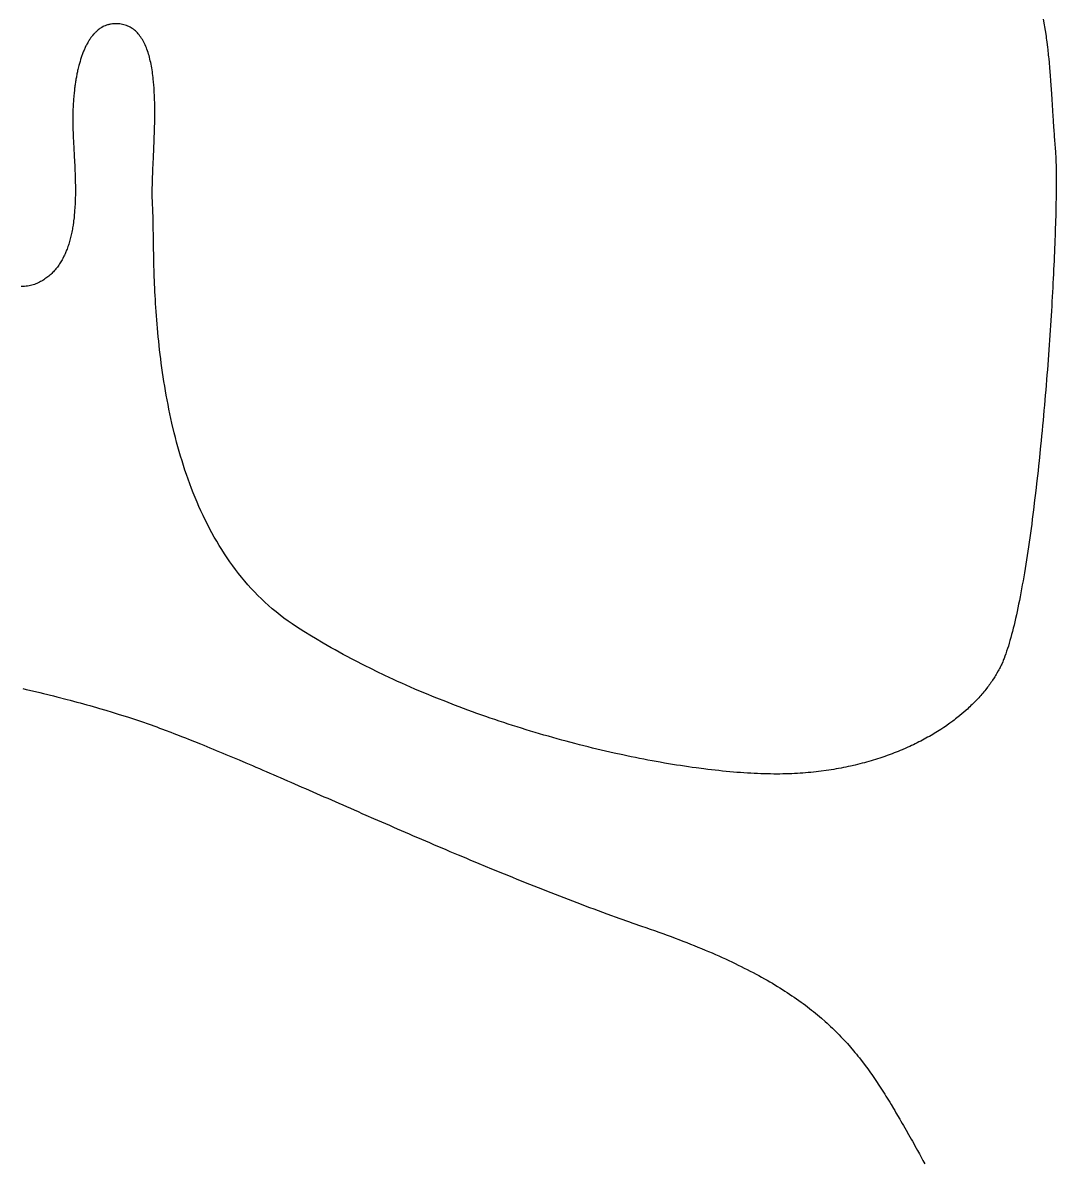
# Model space of a CAD drawing. Extents: x -220 to 640, y 0 to 300.
# Drawn here: x -179.2 to -138.44, y 126.83 to 171.78 of the extents above; entities that cross this region are included whole.
import ezdxf

# ---------------------------------------------------------------- set-up
doc = ezdxf.new("R2010")
doc.units = 0
doc.linetypes.add('CONTINUOUS2', pattern=[0])
doc.layers.get('0').update_dxf_attribs({"linetype": 'CONTINUOUS'})

msp = doc.modelspace()

# ---------------------------------------------------------------- linework, layer by layer
at = {"linetype": 'CONTINUOUS2'}
for p, q in [((-175.895, 171.683), (-175.923, 171.673)), ((-175.867, 171.692), (-175.895, 171.683)), ((-175.838, 171.701), (-175.867, 171.692)), ((-175.809, 171.709), (-175.838, 171.701)), ((-175.78, 171.715), (-175.809, 171.709)), ((-175.75, 171.722), (-175.78, 171.715)), ((-175.72, 171.727), (-175.75, 171.722)), ((-175.658, 171.735), (-175.72, 171.727)), ((-175.627, 171.738), (-175.658, 171.735)), ((-175.595, 171.74), (-175.627, 171.738)), ((-175.563, 171.741), (-175.595, 171.74)), ((-175.498, 171.741), (-175.563, 171.741)), ((-175.439, 171.737), (-175.498, 171.741)), ((-175.381, 171.732), (-175.439, 171.737)), ((-175.325, 171.724), (-175.381, 171.732)), ((-175.27, 171.713), (-175.325, 171.724)), ((-175.217, 171.701), (-175.27, 171.713)), ((-175.165, 171.686), (-175.217, 171.701)), ((-175.114, 171.668), (-175.165, 171.686)), ((-138.947, 171.923), (-138.908, 171.695)), ((-138.908, 171.695), (-138.896, 171.619)), ((-176.473, 171.247), (-176.493, 171.221)), ((-176.453, 171.272), (-176.473, 171.247)), ((-176.411, 171.322), (-176.453, 171.272)), ((-176.39, 171.346), (-176.411, 171.322)), ((-176.368, 171.369), (-176.39, 171.346)), ((-176.347, 171.391), (-176.368, 171.369)), ((-176.324, 171.413), (-176.347, 171.391)), ((-176.302, 171.435), (-176.324, 171.413)), ((-176.256, 171.475), (-176.302, 171.435)), ((-176.232, 171.495), (-176.256, 171.475)), ((-176.184, 171.531), (-176.232, 171.495)), ((-176.159, 171.549), (-176.184, 171.531)), ((-176.084, 171.597), (-176.159, 171.549)), ((-176.032, 171.625), (-176.084, 171.597)), ((-176.005, 171.638), (-176.032, 171.625)), ((-175.951, 171.662), (-176.005, 171.638)), ((-175.923, 171.673), (-175.951, 171.662)), ((-175.065, 171.649), (-175.114, 171.668)), ((-175.018, 171.627), (-175.065, 171.649)), ((-174.971, 171.603), (-175.018, 171.627)), ((-174.926, 171.577), (-174.971, 171.603)), ((-174.883, 171.549), (-174.926, 171.577)), ((-174.84, 171.519), (-174.883, 171.549)), ((-174.799, 171.487), (-174.84, 171.519)), ((-174.76, 171.453), (-174.799, 171.487)), ((-174.721, 171.417), (-174.76, 171.453)), ((-174.684, 171.379), (-174.721, 171.417)), ((-174.648, 171.339), (-174.684, 171.379)), ((-174.613, 171.298), (-174.648, 171.339)), ((-174.58, 171.254), (-174.613, 171.298)), ((-174.547, 171.209), (-174.58, 171.254)), ((-138.896, 171.619), (-138.872, 171.469)), ((-138.872, 171.469), (-138.839, 171.244)), ((-138.839, 171.244), (-138.829, 171.17)), ((-176.742, 170.8), (-176.757, 170.766)), ((-176.71, 170.866), (-176.742, 170.8)), ((-176.693, 170.898), (-176.71, 170.866)), ((-176.677, 170.93), (-176.693, 170.898)), ((-176.643, 170.992), (-176.677, 170.93)), ((-176.625, 171.023), (-176.643, 170.992)), ((-176.607, 171.053), (-176.625, 171.023)), ((-176.589, 171.082), (-176.607, 171.053)), ((-176.57, 171.111), (-176.589, 171.082)), ((-176.552, 171.139), (-176.57, 171.111)), ((-176.532, 171.167), (-176.552, 171.139)), ((-176.513, 171.194), (-176.532, 171.167)), ((-176.493, 171.221), (-176.513, 171.194)), ((-174.516, 171.162), (-174.547, 171.209)), ((-174.486, 171.114), (-174.516, 171.162)), ((-174.457, 171.064), (-174.486, 171.114)), ((-174.429, 171.012), (-174.457, 171.064)), ((-174.402, 170.958), (-174.429, 171.012)), ((-174.376, 170.904), (-174.402, 170.958)), ((-174.352, 170.847), (-174.376, 170.904)), ((-174.328, 170.789), (-174.352, 170.847)), ((-174.305, 170.73), (-174.328, 170.789)), ((-138.829, 171.17), (-138.819, 171.095)), ((-138.819, 171.095), (-138.809, 171.021)), ((-138.809, 171.021), (-138.782, 170.799)), ((-138.782, 170.799), (-138.773, 170.726)), ((-176.91, 170.369), (-176.922, 170.331)), ((-176.897, 170.407), (-176.91, 170.369)), ((-176.885, 170.445), (-176.897, 170.407)), ((-176.872, 170.482), (-176.885, 170.445)), ((-176.858, 170.519), (-176.872, 170.482)), ((-176.845, 170.555), (-176.858, 170.519)), ((-176.831, 170.592), (-176.845, 170.555)), ((-176.817, 170.627), (-176.831, 170.592)), ((-176.802, 170.663), (-176.817, 170.627)), ((-176.788, 170.698), (-176.802, 170.663)), ((-176.773, 170.732), (-176.788, 170.698)), ((-176.757, 170.766), (-176.773, 170.732)), ((-174.283, 170.669), (-174.305, 170.73)), ((-174.263, 170.607), (-174.283, 170.669)), ((-174.243, 170.544), (-174.263, 170.607)), ((-174.224, 170.48), (-174.243, 170.544)), ((-174.206, 170.414), (-174.224, 170.48)), ((-174.189, 170.347), (-174.206, 170.414)), ((-174.173, 170.279), (-174.189, 170.347)), ((-138.773, 170.726), (-138.765, 170.652)), ((-138.765, 170.652), (-138.757, 170.579)), ((-138.757, 170.579), (-138.749, 170.505)), ((-138.749, 170.505), (-138.742, 170.432)), ((-138.742, 170.432), (-138.734, 170.359)), ((-138.734, 170.359), (-138.72, 170.213)), ((-177.039, 169.889), (-177.049, 169.847)), ((-177.03, 169.93), (-177.039, 169.889)), ((-176.99, 170.094), (-177.03, 169.93)), ((-176.957, 170.214), (-176.99, 170.094)), ((-176.946, 170.253), (-176.957, 170.214)), ((-176.922, 170.331), (-176.946, 170.253)), ((-174.157, 170.209), (-174.173, 170.279)), ((-174.143, 170.139), (-174.157, 170.209)), ((-174.129, 170.067), (-174.143, 170.139)), ((-174.116, 169.995), (-174.129, 170.067)), ((-174.092, 169.847), (-174.116, 169.995)), ((-138.72, 170.213), (-138.713, 170.139)), ((-138.713, 170.139), (-138.707, 170.066)), ((-138.707, 170.066), (-138.7, 169.994)), ((-138.7, 169.994), (-138.676, 169.702)), ((-177.12, 169.461), (-177.127, 169.417)), ((-177.113, 169.504), (-177.12, 169.461)), ((-177.106, 169.548), (-177.113, 169.504)), ((-177.098, 169.591), (-177.106, 169.548)), ((-177.091, 169.634), (-177.098, 169.591)), ((-177.083, 169.677), (-177.091, 169.634)), ((-177.074, 169.72), (-177.083, 169.677)), ((-177.066, 169.762), (-177.074, 169.72)), ((-177.057, 169.805), (-177.066, 169.762)), ((-177.049, 169.847), (-177.057, 169.805)), ((-174.082, 169.772), (-174.092, 169.847)), ((-174.072, 169.695), (-174.082, 169.772)), ((-174.063, 169.618), (-174.072, 169.695)), ((-174.054, 169.54), (-174.063, 169.618)), ((-174.046, 169.462), (-174.054, 169.54)), ((-174.032, 169.302), (-174.046, 169.462)), ((-138.676, 169.702), (-138.671, 169.629)), ((-138.671, 169.629), (-138.665, 169.556)), ((-138.665, 169.556), (-138.66, 169.484)), ((-138.66, 169.484), (-138.625, 168.973)), ((-177.178, 169.017), (-177.182, 168.972)), ((-177.168, 169.107), (-177.178, 169.017)), ((-177.163, 169.151), (-177.168, 169.107)), ((-177.157, 169.196), (-177.163, 169.151)), ((-177.152, 169.24), (-177.157, 169.196)), ((-177.146, 169.285), (-177.152, 169.24)), ((-177.14, 169.329), (-177.146, 169.285)), ((-177.133, 169.373), (-177.14, 169.329)), ((-177.127, 169.417), (-177.133, 169.373)), ((-174.026, 169.222), (-174.032, 169.302)), ((-174.021, 169.14), (-174.026, 169.222)), ((-174.016, 169.059), (-174.021, 169.14)), ((-174.008, 168.893), (-174.016, 169.059)), ((-177.214, 168.566), (-177.216, 168.521)), ((-177.211, 168.611), (-177.214, 168.566)), ((-177.208, 168.657), (-177.211, 168.611)), ((-177.202, 168.747), (-177.208, 168.657)), ((-177.198, 168.792), (-177.202, 168.747)), ((-177.195, 168.837), (-177.198, 168.792)), ((-177.187, 168.927), (-177.195, 168.837)), ((-177.182, 168.972), (-177.187, 168.927)), ((-174.005, 168.81), (-174.008, 168.893)), ((-174.002, 168.726), (-174.005, 168.81)), ((-174, 168.642), (-174.002, 168.726)), ((-173.998, 168.557), (-174, 168.642)), ((-173.996, 168.387), (-173.998, 168.557)), ((-138.625, 168.973), (-138.621, 168.9)), ((-138.621, 168.9), (-138.616, 168.826)), ((-138.616, 168.826), (-138.611, 168.753)), ((-138.611, 168.753), (-138.607, 168.679)), ((-138.607, 168.679), (-138.602, 168.606)), ((-138.602, 168.606), (-138.598, 168.532)), ((-177.228, 168.251), (-177.231, 168.116)), ((-177.231, 168.116), (-177.231, 168.072)), ((-177.226, 168.296), (-177.228, 168.251)), ((-177.225, 168.341), (-177.226, 168.296)), ((-177.219, 168.476), (-177.225, 168.341)), ((-177.216, 168.521), (-177.219, 168.476)), ((-173.997, 168.043), (-173.996, 168.13)), ((-173.996, 168.13), (-173.996, 168.387)), ((-138.598, 168.532), (-138.593, 168.458)), ((-138.593, 168.458), (-138.588, 168.385)), ((-138.588, 168.385), (-138.584, 168.311)), ((-138.584, 168.311), (-138.579, 168.236)), ((-138.579, 168.236), (-138.575, 168.162)), ((-138.575, 168.162), (-138.57, 168.088)), ((-138.57, 168.088), (-138.56, 167.938)), ((-177.231, 168.072), (-177.232, 168.027)), ((-177.232, 168.027), (-177.232, 167.85)), ((-177.232, 167.85), (-177.231, 167.806)), ((-177.231, 167.806), (-177.231, 167.763)), ((-177.231, 167.763), (-177.23, 167.719)), ((-177.23, 167.719), (-177.229, 167.676)), ((-177.229, 167.676), (-177.228, 167.632)), ((-174.004, 167.612), (-174.002, 167.699)), ((-174.002, 167.699), (-174, 167.785)), ((-174, 167.785), (-173.997, 168.043)), ((-138.56, 167.938), (-138.556, 167.863)), ((-138.556, 167.863), (-138.546, 167.713)), ((-138.546, 167.713), (-138.54, 167.637)), ((-138.54, 167.637), (-138.535, 167.562)), ((-177.228, 167.632), (-177.227, 167.589)), ((-177.227, 167.589), (-177.226, 167.545)), ((-177.226, 167.545), (-177.222, 167.455)), ((-177.222, 167.455), (-177.218, 167.363)), ((-177.218, 167.363), (-177.216, 167.316)), ((-177.216, 167.316), (-177.214, 167.268)), ((-177.214, 167.268), (-177.212, 167.22)), ((-177.212, 167.22), (-177.206, 167.122)), ((-174.021, 167.098), (-174.015, 167.268)), ((-174.015, 167.268), (-174.009, 167.44)), ((-174.009, 167.44), (-174.007, 167.526)), ((-174.007, 167.526), (-174.004, 167.612)), ((-138.535, 167.562), (-138.53, 167.486)), ((-138.53, 167.486), (-138.524, 167.409)), ((-138.524, 167.409), (-138.519, 167.333)), ((-138.519, 167.333), (-138.513, 167.256)), ((-138.513, 167.256), (-138.507, 167.18)), ((-177.206, 167.122), (-177.204, 167.073)), ((-177.204, 167.073), (-177.201, 167.023)), ((-177.201, 167.023), (-177.192, 166.87)), ((-177.192, 166.87), (-177.186, 166.766)), ((-177.186, 166.766), (-177.177, 166.607)), ((-174.047, 166.511), (-174.035, 166.76)), ((-174.035, 166.76), (-174.032, 166.844)), ((-174.032, 166.844), (-174.028, 166.928)), ((-174.028, 166.928), (-174.025, 167.013)), ((-174.025, 167.013), (-174.021, 167.098)), ((-138.507, 167.18), (-138.501, 167.102)), ((-138.501, 167.102), (-138.495, 167.025)), ((-138.495, 167.025), (-138.489, 166.947)), ((-138.489, 166.947), (-138.482, 166.87)), ((-138.482, 166.87), (-138.476, 166.791)), ((-138.476, 166.791), (-138.47, 166.728)), ((-177.177, 166.607), (-177.171, 166.499)), ((-177.171, 166.499), (-177.162, 166.334)), ((-177.162, 166.334), (-177.16, 166.279)), ((-174.058, 166.267), (-174.05, 166.429)), ((-174.05, 166.429), (-174.047, 166.511)), ((-138.47, 166.728), (-138.466, 166.661)), ((-138.466, 166.661), (-138.461, 166.59)), ((-138.461, 166.59), (-138.457, 166.515)), ((-138.457, 166.515), (-138.454, 166.436)), ((-138.454, 166.436), (-138.451, 166.354)), ((-138.451, 166.354), (-138.448, 166.267)), ((-177.16, 166.279), (-177.154, 166.167)), ((-177.154, 166.167), (-177.152, 166.111)), ((-177.152, 166.111), (-177.149, 166.055)), ((-177.149, 166.055), (-177.147, 165.998)), ((-177.147, 165.998), (-177.144, 165.941)), ((-177.144, 165.941), (-177.14, 165.827)), ((-174.078, 165.798), (-174.069, 166.029)), ((-174.069, 166.029), (-174.061, 166.187)), ((-174.061, 166.187), (-174.058, 166.267)), ((-138.448, 166.267), (-138.445, 166.177)), ((-138.445, 166.177), (-138.443, 166.083)), ((-138.443, 166.083), (-138.441, 165.985)), ((-138.441, 165.985), (-138.44, 165.884)), ((-138.44, 165.884), (-138.439, 165.779)), ((-177.14, 165.827), (-177.136, 165.711)), ((-177.136, 165.711), (-177.135, 165.654)), ((-177.135, 165.654), (-177.133, 165.596)), ((-177.133, 165.596), (-177.132, 165.538)), ((-177.132, 165.538), (-177.131, 165.479)), ((-177.131, 165.479), (-177.129, 165.363)), ((-174.092, 165.361), (-174.091, 165.431)), ((-174.091, 165.431), (-174.089, 165.503)), ((-174.089, 165.503), (-174.086, 165.575)), ((-174.086, 165.575), (-174.084, 165.649)), ((-174.084, 165.649), (-174.081, 165.723)), ((-174.081, 165.723), (-174.078, 165.798)), ((-138.439, 165.779), (-138.439, 165.671)), ((-138.439, 165.671), (-138.438, 165.56)), ((-138.438, 165.445), (-138.439, 165.327)), ((-138.438, 165.56), (-138.438, 165.445)), ((-177.13, 164.952), (-177.132, 164.894)), ((-177.129, 165.011), (-177.13, 164.952)), ((-177.129, 165.363), (-177.128, 165.304)), ((-177.128, 165.128), (-177.129, 165.07)), ((-177.129, 165.07), (-177.129, 165.011)), ((-177.128, 165.304), (-177.128, 165.128)), ((-174.097, 165.026), (-174.096, 165.091)), ((-174.096, 164.963), (-174.097, 165.026)), ((-174.096, 165.157), (-174.095, 165.224)), ((-174.096, 165.091), (-174.096, 165.157)), ((-174.096, 164.901), (-174.096, 164.963)), ((-174.095, 165.224), (-174.094, 165.292)), ((-174.094, 165.292), (-174.092, 165.361)), ((-138.442, 164.955), (-138.444, 164.825)), ((-138.441, 165.082), (-138.442, 164.955)), ((-138.44, 165.206), (-138.441, 165.082)), ((-138.439, 165.327), (-138.44, 165.206)), ((-177.145, 164.543), (-177.149, 164.484)), ((-177.142, 164.601), (-177.145, 164.543)), ((-177.14, 164.659), (-177.142, 164.601)), ((-177.137, 164.718), (-177.14, 164.659)), ((-177.135, 164.776), (-177.137, 164.718)), ((-177.133, 164.835), (-177.135, 164.776)), ((-177.132, 164.894), (-177.133, 164.835)), ((-174.095, 164.84), (-174.096, 164.901)), ((-174.093, 164.781), (-174.095, 164.84)), ((-174.089, 164.667), (-174.093, 164.781)), ((-174.086, 164.612), (-174.089, 164.667)), ((-174.083, 164.559), (-174.086, 164.612)), ((-174.079, 164.507), (-174.083, 164.559)), ((-174.076, 164.451), (-174.079, 164.507)), ((-138.449, 164.556), (-138.452, 164.417)), ((-138.447, 164.692), (-138.449, 164.556)), ((-138.444, 164.825), (-138.447, 164.692)), ((-177.183, 164.081), (-177.197, 163.967)), ((-177.171, 164.195), (-177.183, 164.081)), ((-177.161, 164.311), (-177.171, 164.195)), ((-177.157, 164.368), (-177.161, 164.311)), ((-177.149, 164.484), (-177.157, 164.368)), ((-174.072, 164.391), (-174.076, 164.451)), ((-174.07, 164.327), (-174.072, 164.391)), ((-174.067, 164.259), (-174.07, 164.327)), ((-174.065, 164.187), (-174.067, 164.259)), ((-174.063, 164.111), (-174.065, 164.187)), ((-174.061, 164.032), (-174.063, 164.111)), ((-138.459, 164.131), (-138.463, 163.985)), ((-138.456, 164.275), (-138.459, 164.131)), ((-138.452, 164.417), (-138.456, 164.275)), ((-177.248, 163.632), (-177.258, 163.578)), ((-177.238, 163.688), (-177.248, 163.632)), ((-177.229, 163.743), (-177.238, 163.688)), ((-177.22, 163.799), (-177.229, 163.743)), ((-177.204, 163.911), (-177.22, 163.799)), ((-177.197, 163.967), (-177.204, 163.911)), ((-174.06, 163.949), (-174.061, 164.032)), ((-174.058, 163.862), (-174.06, 163.949)), ((-174.057, 163.771), (-174.058, 163.862)), ((-174.055, 163.678), (-174.057, 163.771)), ((-174.054, 163.58), (-174.055, 163.678)), ((-138.473, 163.683), (-138.478, 163.529)), ((-138.468, 163.835), (-138.473, 163.683)), ((-138.463, 163.985), (-138.468, 163.835)), ((-177.358, 163.152), (-177.388, 163.05)), ((-177.343, 163.204), (-177.358, 163.152)), ((-177.33, 163.256), (-177.343, 163.204)), ((-177.316, 163.309), (-177.33, 163.256)), ((-177.303, 163.362), (-177.316, 163.309)), ((-177.291, 163.415), (-177.303, 163.362)), ((-177.28, 163.469), (-177.291, 163.415)), ((-177.268, 163.523), (-177.28, 163.469)), ((-177.258, 163.578), (-177.268, 163.523)), ((-174.053, 163.48), (-174.054, 163.58)), ((-174.051, 163.376), (-174.053, 163.48)), ((-174.05, 163.268), (-174.051, 163.376)), ((-174.048, 163.158), (-174.05, 163.268)), ((-174.047, 163.044), (-174.048, 163.158)), ((-138.489, 163.214), (-138.495, 163.053)), ((-138.483, 163.373), (-138.489, 163.214)), ((-138.478, 163.529), (-138.483, 163.373)), ((-177.515, 162.706), (-177.535, 162.659)), ((-177.475, 162.802), (-177.515, 162.706)), ((-177.457, 162.85), (-177.475, 162.802)), ((-177.439, 162.899), (-177.457, 162.85)), ((-177.421, 162.949), (-177.439, 162.899)), ((-177.405, 162.999), (-177.421, 162.949)), ((-177.388, 163.05), (-177.405, 162.999)), ((-174.045, 162.928), (-174.047, 163.044)), ((-174.043, 162.808), (-174.045, 162.928)), ((-174.04, 162.686), (-174.043, 162.808)), ((-138.509, 162.724), (-138.516, 162.557)), ((-138.502, 162.889), (-138.509, 162.724)), ((-138.495, 163.053), (-138.502, 162.889)), ((-177.751, 162.263), (-177.779, 162.222)), ((-177.725, 162.304), (-177.751, 162.263)), ((-177.698, 162.347), (-177.725, 162.304)), ((-177.673, 162.389), (-177.698, 162.347)), ((-177.648, 162.433), (-177.673, 162.389)), ((-177.624, 162.477), (-177.648, 162.433)), ((-177.578, 162.567), (-177.624, 162.477)), ((-177.556, 162.613), (-177.578, 162.567)), ((-177.535, 162.659), (-177.556, 162.613)), ((-174.038, 162.561), (-174.04, 162.686)), ((-174.035, 162.433), (-174.038, 162.561)), ((-174.032, 162.302), (-174.035, 162.433)), ((-174.028, 162.168), (-174.032, 162.302)), ((-138.523, 162.387), (-138.531, 162.216)), ((-138.516, 162.557), (-138.523, 162.387)), ((-178.136, 161.821), (-178.173, 161.789)), ((-178.099, 161.854), (-178.136, 161.821)), ((-178.063, 161.887), (-178.099, 161.854)), ((-178.029, 161.921), (-178.063, 161.887)), ((-177.995, 161.956), (-178.029, 161.921)), ((-177.961, 161.992), (-177.995, 161.956)), ((-177.929, 162.028), (-177.961, 161.992)), ((-177.897, 162.066), (-177.929, 162.028)), ((-177.837, 162.142), (-177.897, 162.066)), ((-177.779, 162.222), (-177.837, 162.142)), ((-174.024, 162.032), (-174.028, 162.168)), ((-174.02, 161.894), (-174.024, 162.032)), ((-174.015, 161.753), (-174.02, 161.894)), ((-138.548, 161.867), (-138.557, 161.691)), ((-138.539, 162.042), (-138.548, 161.867)), ((-138.531, 162.216), (-138.539, 162.042)), ((-179.2, 161.374), (-179.265, 161.374)), ((-179.137, 161.377), (-179.2, 161.374)), ((-179.075, 161.382), (-179.137, 161.377)), ((-179.015, 161.389), (-179.075, 161.382)), ((-178.957, 161.399), (-179.015, 161.389)), ((-178.9, 161.41), (-178.957, 161.399)), ((-178.846, 161.424), (-178.9, 161.41)), ((-178.793, 161.44), (-178.846, 161.424)), ((-178.742, 161.458), (-178.793, 161.44)), ((-178.692, 161.478), (-178.742, 161.458)), ((-178.644, 161.498), (-178.692, 161.478)), ((-178.596, 161.52), (-178.644, 161.498)), ((-178.55, 161.543), (-178.596, 161.52)), ((-178.504, 161.567), (-178.55, 161.543)), ((-178.46, 161.591), (-178.504, 161.567)), ((-178.416, 161.617), (-178.46, 161.591)), ((-178.373, 161.643), (-178.416, 161.617)), ((-178.331, 161.671), (-178.373, 161.643)), ((-178.29, 161.699), (-178.331, 161.671)), ((-178.25, 161.728), (-178.29, 161.699)), ((-178.211, 161.758), (-178.25, 161.728)), ((-178.173, 161.789), (-178.211, 161.758)), ((-174.009, 161.61), (-174.015, 161.753)), ((-174.003, 161.464), (-174.009, 161.61)), ((-173.996, 161.316), (-174.003, 161.464)), ((-138.566, 161.512), (-138.576, 161.332)), ((-138.557, 161.691), (-138.566, 161.512)), ((-173.989, 161.166), (-173.996, 161.316)), ((-173.981, 161.014), (-173.989, 161.166)), ((-173.973, 160.86), (-173.981, 161.014)), ((-138.596, 160.967), (-138.606, 160.783)), ((-138.585, 161.151), (-138.596, 160.967)), ((-138.576, 161.332), (-138.585, 161.151)), ((-173.964, 160.704), (-173.973, 160.86)), ((-173.953, 160.546), (-173.964, 160.704)), ((-173.943, 160.386), (-173.953, 160.546)), ((-138.617, 160.597), (-138.628, 160.41)), ((-138.606, 160.783), (-138.617, 160.597)), ((-173.931, 160.224), (-173.943, 160.386)), ((-173.919, 160.06), (-173.931, 160.224)), ((-173.905, 159.895), (-173.919, 160.06)), ((-138.652, 160.032), (-138.664, 159.841)), ((-138.628, 160.41), (-138.652, 160.032)), ((-173.891, 159.729), (-173.905, 159.895)), ((-173.876, 159.56), (-173.891, 159.729)), ((-173.859, 159.391), (-173.876, 159.56)), ((-138.676, 159.649), (-138.689, 159.457)), ((-138.664, 159.841), (-138.676, 159.649)), ((-173.842, 159.22), (-173.859, 159.391)), ((-173.824, 159.047), (-173.842, 159.22)), ((-138.703, 159.263), (-138.716, 159.068)), ((-138.689, 159.457), (-138.703, 159.263)), ((-173.804, 158.874), (-173.824, 159.047)), ((-173.784, 158.699), (-173.804, 158.874)), ((-173.762, 158.523), (-173.784, 158.699)), ((-138.744, 158.677), (-138.758, 158.48)), ((-138.73, 158.873), (-138.744, 158.677)), ((-138.716, 159.068), (-138.73, 158.873)), ((-173.739, 158.346), (-173.762, 158.523)), ((-173.715, 158.168), (-173.739, 158.346)), ((-138.758, 158.48), (-138.788, 158.084)), ((-173.69, 157.989), (-173.715, 158.168)), ((-173.663, 157.809), (-173.69, 157.989)), ((-173.635, 157.629), (-173.663, 157.809)), ((-138.804, 157.886), (-138.819, 157.687)), ((-138.788, 158.084), (-138.804, 157.886)), ((-173.606, 157.447), (-173.635, 157.629)), ((-173.575, 157.265), (-173.606, 157.447)), ((-138.835, 157.488), (-138.852, 157.288)), ((-138.819, 157.687), (-138.835, 157.488)), ((-173.543, 157.083), (-173.575, 157.265)), ((-173.509, 156.9), (-173.543, 157.083)), ((-173.474, 156.716), (-173.509, 156.9)), ((-138.885, 156.888), (-138.903, 156.688)), ((-138.868, 157.088), (-138.885, 156.888)), ((-138.852, 157.288), (-138.868, 157.088)), ((-173.437, 156.532), (-173.474, 156.716)), ((-173.399, 156.348), (-173.437, 156.532)), ((-138.92, 156.488), (-138.938, 156.287)), ((-138.903, 156.688), (-138.92, 156.488)), ((-173.359, 156.164), (-173.399, 156.348)), ((-173.318, 155.979), (-173.359, 156.164)), ((-173.23, 155.609), (-173.318, 155.979)), ((-138.956, 156.087), (-138.975, 155.887)), ((-138.938, 156.287), (-138.956, 156.087)), ((-173.183, 155.424), (-173.23, 155.609)), ((-138.993, 155.687), (-139.013, 155.488)), ((-138.975, 155.887), (-138.993, 155.687)), ((-173.135, 155.24), (-173.183, 155.424)), ((-173.084, 155.055), (-173.135, 155.24)), ((-173.032, 154.87), (-173.084, 155.055)), ((-139.052, 155.089), (-139.112, 154.495)), ((-139.032, 155.288), (-139.052, 155.089)), ((-139.013, 155.488), (-139.032, 155.288)), ((-172.978, 154.686), (-173.032, 154.87)), ((-172.923, 154.502), (-172.978, 154.686)), ((-172.865, 154.319), (-172.923, 154.502)), ((-172.805, 154.136), (-172.865, 154.319)), ((-139.133, 154.299), (-139.155, 154.102)), ((-139.112, 154.495), (-139.133, 154.299)), ((-172.744, 153.953), (-172.805, 154.136)), ((-172.68, 153.771), (-172.744, 153.953)), ((-172.614, 153.59), (-172.68, 153.771)), ((-139.198, 153.712), (-139.242, 153.326)), ((-139.176, 153.907), (-139.198, 153.712)), ((-139.155, 154.102), (-139.176, 153.907)), ((-172.546, 153.41), (-172.614, 153.59)), ((-172.476, 153.23), (-172.546, 153.41)), ((-139.242, 153.326), (-139.265, 153.134)), ((-172.404, 153.051), (-172.476, 153.23)), ((-172.329, 152.873), (-172.404, 153.051)), ((-172.253, 152.696), (-172.329, 152.873)), ((-139.288, 152.943), (-139.334, 152.565)), ((-139.265, 153.134), (-139.288, 152.943)), ((-172.174, 152.52), (-172.253, 152.696)), ((-172.092, 152.346), (-172.174, 152.52)), ((-139.358, 152.378), (-139.382, 152.192)), ((-139.334, 152.565), (-139.358, 152.378)), ((-172.009, 152.172), (-172.092, 152.346)), ((-171.923, 152), (-172.009, 152.172)), ((-171.834, 151.829), (-171.923, 152)), ((-139.406, 152.007), (-139.431, 151.824)), ((-139.382, 152.192), (-139.406, 152.007)), ((-171.744, 151.659), (-171.834, 151.829)), ((-171.65, 151.491), (-171.744, 151.659)), ((-171.554, 151.325), (-171.65, 151.491)), ((-139.481, 151.463), (-139.506, 151.284)), ((-139.456, 151.643), (-139.481, 151.463)), ((-139.431, 151.824), (-139.456, 151.643)), ((-171.456, 151.16), (-171.554, 151.325)), ((-171.355, 150.996), (-171.456, 151.16)), ((-139.532, 151.107), (-139.558, 150.932)), ((-139.506, 151.284), (-139.532, 151.107)), ((-171.251, 150.835), (-171.355, 150.996)), ((-171.145, 150.675), (-171.251, 150.835)), ((-171.036, 150.517), (-171.145, 150.675)), ((-139.611, 150.588), (-139.638, 150.418)), ((-139.584, 150.759), (-139.611, 150.588)), ((-139.558, 150.932), (-139.584, 150.759)), ((-170.924, 150.361), (-171.036, 150.517)), ((-170.81, 150.207), (-170.924, 150.361)), ((-170.693, 150.055), (-170.81, 150.207)), ((-139.665, 150.251), (-139.692, 150.085)), ((-139.638, 150.418), (-139.665, 150.251)), ((-170.573, 149.905), (-170.693, 150.055)), ((-170.45, 149.757), (-170.573, 149.905)), ((-170.324, 149.612), (-170.45, 149.757)), ((-139.748, 149.761), (-139.776, 149.602)), ((-139.72, 149.922), (-139.748, 149.761)), ((-139.692, 150.085), (-139.72, 149.922)), ((-170.195, 149.469), (-170.324, 149.612)), ((-170.064, 149.328), (-170.195, 149.469)), ((-169.929, 149.189), (-170.064, 149.328)), ((-139.833, 149.291), (-139.862, 149.139)), ((-139.804, 149.445), (-139.833, 149.291)), ((-139.776, 149.602), (-139.804, 149.445)), ((-169.792, 149.054), (-169.929, 149.189)), ((-169.651, 148.92), (-169.792, 149.054)), ((-169.507, 148.79), (-169.651, 148.92)), ((-169.36, 148.662), (-169.507, 148.79)), ((-139.92, 148.843), (-139.95, 148.699)), ((-139.891, 148.99), (-139.92, 148.843)), ((-139.862, 149.139), (-139.891, 148.99)), ((-169.21, 148.537), (-169.36, 148.662)), ((-169.057, 148.415), (-169.21, 148.537)), ((-168.9, 148.295), (-169.057, 148.415)), ((-140.01, 148.418), (-140.041, 148.282)), ((-139.98, 148.557), (-140.01, 148.418)), ((-139.95, 148.699), (-139.98, 148.557)), ((-168.74, 148.179), (-168.9, 148.295)), ((-168.577, 148.066), (-168.74, 148.179)), ((-168.411, 147.956), (-168.577, 148.066)), ((-168.263, 147.861), (-168.411, 147.956)), ((-168.114, 147.766), (-168.263, 147.861)), ((-140.134, 147.892), (-140.165, 147.768)), ((-140.103, 148.019), (-140.134, 147.892)), ((-140.072, 148.149), (-140.103, 148.019)), ((-140.041, 148.282), (-140.072, 148.149)), ((-167.812, 147.58), (-168.114, 147.766)), ((-167.659, 147.488), (-167.812, 147.58)), ((-167.351, 147.306), (-167.659, 147.488)), ((-140.261, 147.414), (-140.294, 147.302)), ((-140.229, 147.529), (-140.261, 147.414)), ((-140.197, 147.646), (-140.229, 147.529)), ((-140.165, 147.768), (-140.197, 147.646)), ((-167.195, 147.216), (-167.351, 147.306)), ((-167.038, 147.127), (-167.195, 147.216)), ((-166.88, 147.038), (-167.038, 147.127)), ((-166.722, 146.95), (-166.88, 147.038)), ((-140.393, 146.988), (-140.426, 146.891)), ((-140.359, 147.09), (-140.393, 146.988)), ((-140.326, 147.194), (-140.359, 147.09)), ((-140.294, 147.302), (-140.326, 147.194)), ((-166.562, 146.863), (-166.722, 146.95)), ((-166.402, 146.777), (-166.562, 146.863)), ((-166.241, 146.692), (-166.402, 146.777)), ((-166.078, 146.607), (-166.241, 146.692)), ((-165.752, 146.439), (-166.078, 146.607)), ((-140.548, 146.572), (-140.588, 146.482)), ((-140.529, 146.617), (-140.548, 146.572)), ((-140.511, 146.662), (-140.529, 146.617)), ((-140.494, 146.706), (-140.511, 146.662)), ((-140.46, 146.797), (-140.494, 146.706)), ((-140.426, 146.891), (-140.46, 146.797)), ((-165.422, 146.275), (-165.752, 146.439)), ((-165.256, 146.194), (-165.422, 146.275)), ((-164.922, 146.034), (-165.256, 146.194)), ((-140.805, 146.072), (-140.832, 146.027)), ((-140.778, 146.118), (-140.805, 146.072)), ((-140.726, 146.21), (-140.778, 146.118)), ((-140.701, 146.255), (-140.726, 146.21)), ((-140.677, 146.301), (-140.701, 146.255)), ((-140.654, 146.346), (-140.677, 146.301)), ((-140.631, 146.392), (-140.654, 146.346)), ((-140.61, 146.437), (-140.631, 146.392)), ((-140.588, 146.482), (-140.61, 146.437)), ((-164.754, 145.955), (-164.922, 146.034)), ((-164.585, 145.877), (-164.754, 145.955)), ((-164.416, 145.8), (-164.585, 145.877)), ((-164.246, 145.723), (-164.416, 145.8)), ((-164.075, 145.648), (-164.246, 145.723)), ((-163.904, 145.572), (-164.075, 145.648)), ((-141.079, 145.659), (-141.113, 145.613)), ((-141.046, 145.705), (-141.079, 145.659)), ((-141.013, 145.751), (-141.046, 145.705)), ((-140.981, 145.797), (-141.013, 145.751)), ((-140.95, 145.843), (-140.981, 145.797)), ((-140.89, 145.935), (-140.95, 145.843)), ((-140.861, 145.981), (-140.89, 145.935)), ((-140.832, 146.027), (-140.861, 145.981)), ((-179.207, 145.515), (-179.07, 145.483)), ((-179.07, 145.483), (-178.933, 145.452)), ((-178.933, 145.452), (-178.525, 145.356)), ((-178.525, 145.356), (-178.39, 145.323)), ((-178.39, 145.323), (-177.988, 145.224)), ((-177.988, 145.224), (-177.855, 145.191)), ((-177.855, 145.191), (-177.459, 145.089)), ((-163.733, 145.498), (-163.904, 145.572)), ((-163.389, 145.352), (-163.733, 145.498)), ((-163.216, 145.28), (-163.389, 145.352)), ((-163.043, 145.209), (-163.216, 145.28)), ((-162.869, 145.138), (-163.043, 145.209)), ((-141.452, 145.202), (-141.494, 145.157)), ((-141.412, 145.248), (-141.452, 145.202)), ((-141.372, 145.293), (-141.412, 145.248)), ((-141.333, 145.339), (-141.372, 145.293)), ((-141.295, 145.384), (-141.333, 145.339)), ((-141.257, 145.43), (-141.295, 145.384)), ((-141.22, 145.476), (-141.257, 145.43)), ((-141.148, 145.568), (-141.22, 145.476)), ((-141.113, 145.613), (-141.148, 145.568)), ((-177.459, 145.089), (-177.328, 145.054)), ((-177.328, 145.054), (-177.198, 145.019)), ((-177.198, 145.019), (-177.068, 144.985)), ((-177.068, 144.985), (-176.939, 144.949)), ((-176.939, 144.949), (-176.81, 144.914)), ((-176.81, 144.914), (-176.682, 144.878)), ((-176.682, 144.878), (-176.555, 144.843)), ((-176.555, 144.843), (-176.428, 144.807)), ((-176.428, 144.807), (-176.301, 144.77)), ((-176.301, 144.77), (-176.176, 144.734)), ((-176.176, 144.734), (-175.926, 144.66)), ((-162.521, 145), (-162.869, 145.138)), ((-162.171, 144.864), (-162.521, 145)), ((-161.996, 144.798), (-162.171, 144.864)), ((-161.82, 144.732), (-161.996, 144.798)), ((-161.644, 144.667), (-161.82, 144.732)), ((-141.896, 144.753), (-141.944, 144.709)), ((-141.849, 144.797), (-141.896, 144.753)), ((-141.802, 144.842), (-141.849, 144.797)), ((-141.756, 144.886), (-141.802, 144.842)), ((-141.71, 144.931), (-141.756, 144.886)), ((-141.665, 144.976), (-141.71, 144.931)), ((-141.621, 145.021), (-141.665, 144.976)), ((-141.535, 145.111), (-141.621, 145.021)), ((-141.494, 145.157), (-141.535, 145.111)), ((-175.926, 144.66), (-175.68, 144.586)), ((-175.68, 144.586), (-175.557, 144.548)), ((-175.557, 144.548), (-175.435, 144.51)), ((-175.435, 144.51), (-175.314, 144.472)), ((-175.314, 144.472), (-175.074, 144.396)), ((-175.074, 144.396), (-174.955, 144.357)), ((-174.955, 144.357), (-174.837, 144.318)), ((-174.837, 144.318), (-174.603, 144.24)), ((-161.469, 144.603), (-161.644, 144.667)), ((-161.292, 144.539), (-161.469, 144.603)), ((-160.94, 144.415), (-161.292, 144.539)), ((-160.763, 144.354), (-160.94, 144.415)), ((-160.587, 144.293), (-160.763, 144.354)), ((-160.41, 144.234), (-160.587, 144.293)), ((-142.465, 144.276), (-142.521, 144.234)), ((-142.41, 144.318), (-142.465, 144.276)), ((-142.355, 144.361), (-142.41, 144.318)), ((-142.302, 144.404), (-142.355, 144.361)), ((-142.248, 144.447), (-142.302, 144.404)), ((-142.144, 144.533), (-142.248, 144.447)), ((-142.093, 144.577), (-142.144, 144.533)), ((-141.993, 144.665), (-142.093, 144.577)), ((-141.944, 144.709), (-141.993, 144.665)), ((-174.603, 144.24), (-174.487, 144.201)), ((-174.487, 144.201), (-174.257, 144.121)), ((-174.257, 144.121), (-174.143, 144.081)), ((-174.143, 144.081), (-174.03, 144.041)), ((-174.03, 144.041), (-173.918, 144.001)), ((-173.918, 144.001), (-173.807, 143.96)), ((-173.807, 143.96), (-173.697, 143.919)), ((-173.697, 143.919), (-173.586, 143.878)), ((-173.586, 143.878), (-173.362, 143.794)), ((-160.234, 144.175), (-160.41, 144.234)), ((-160.057, 144.117), (-160.234, 144.175)), ((-159.88, 144.06), (-160.057, 144.117)), ((-159.704, 144.004), (-159.88, 144.06)), ((-159.527, 143.949), (-159.704, 144.004)), ((-159.351, 143.894), (-159.527, 143.949)), ((-159.174, 143.84), (-159.351, 143.894)), ((-158.998, 143.787), (-159.174, 143.84)), ((-143.118, 143.825), (-143.246, 143.747)), ((-143.055, 143.865), (-143.118, 143.825)), ((-142.993, 143.905), (-143.055, 143.865)), ((-142.871, 143.985), (-142.993, 143.905)), ((-142.811, 144.026), (-142.871, 143.985)), ((-142.693, 144.108), (-142.811, 144.026)), ((-142.635, 144.15), (-142.693, 144.108)), ((-142.521, 144.234), (-142.635, 144.15)), ((-173.362, 143.794), (-173.249, 143.75)), ((-173.249, 143.75), (-173.135, 143.707)), ((-173.135, 143.707), (-172.903, 143.617)), ((-172.903, 143.617), (-172.787, 143.571)), ((-172.787, 143.571), (-172.669, 143.524)), ((-172.669, 143.524), (-172.431, 143.43)), ((-172.431, 143.43), (-172.189, 143.332)), ((-158.646, 143.683), (-158.998, 143.787)), ((-158.471, 143.633), (-158.646, 143.683)), ((-158.295, 143.583), (-158.471, 143.633)), ((-158.12, 143.534), (-158.295, 143.583)), ((-157.945, 143.486), (-158.12, 143.534)), ((-157.771, 143.438), (-157.945, 143.486)), ((-157.423, 143.346), (-157.771, 143.438)), ((-143.925, 143.374), (-143.997, 143.338)), ((-143.854, 143.409), (-143.925, 143.374)), ((-143.784, 143.446), (-143.854, 143.409)), ((-143.714, 143.482), (-143.784, 143.446)), ((-143.645, 143.519), (-143.714, 143.482)), ((-143.577, 143.556), (-143.645, 143.519)), ((-143.509, 143.594), (-143.577, 143.556)), ((-143.442, 143.631), (-143.509, 143.594)), ((-143.376, 143.67), (-143.442, 143.631)), ((-143.311, 143.708), (-143.376, 143.67)), ((-143.246, 143.747), (-143.311, 143.708)), ((-172.189, 143.332), (-172.067, 143.283)), ((-172.067, 143.283), (-171.944, 143.233)), ((-171.944, 143.233), (-171.821, 143.182)), ((-171.821, 143.182), (-171.696, 143.131)), ((-171.696, 143.131), (-171.571, 143.079)), ((-171.571, 143.079), (-171.445, 143.027)), ((-171.445, 143.027), (-171.318, 142.974)), ((-171.318, 142.974), (-171.19, 142.921)), ((-171.19, 142.921), (-171.062, 142.867)), ((-157.249, 143.301), (-157.423, 143.346)), ((-157.076, 143.257), (-157.249, 143.301)), ((-156.903, 143.214), (-157.076, 143.257)), ((-156.731, 143.171), (-156.903, 143.214)), ((-156.559, 143.13), (-156.731, 143.171)), ((-156.388, 143.089), (-156.559, 143.13)), ((-156.217, 143.049), (-156.388, 143.089)), ((-156.047, 143.01), (-156.217, 143.049)), ((-155.878, 142.972), (-156.047, 143.01)), ((-155.54, 142.898), (-155.878, 142.972)), ((-144.909, 142.945), (-145.071, 142.885)), ((-144.83, 142.975), (-144.909, 142.945)), ((-144.672, 143.037), (-144.83, 142.975)), ((-144.594, 143.069), (-144.672, 143.037)), ((-144.517, 143.101), (-144.594, 143.069)), ((-144.365, 143.167), (-144.517, 143.101)), ((-144.29, 143.201), (-144.365, 143.167)), ((-144.216, 143.234), (-144.29, 143.201)), ((-144.142, 143.269), (-144.216, 143.234)), ((-144.069, 143.303), (-144.142, 143.269)), ((-143.997, 143.338), (-144.069, 143.303)), ((-171.062, 142.867), (-170.933, 142.813)), ((-170.933, 142.813), (-170.803, 142.758)), ((-170.803, 142.758), (-170.672, 142.703)), ((-170.672, 142.703), (-170.408, 142.591)), ((-170.408, 142.591), (-170.275, 142.534)), ((-170.275, 142.534), (-170.141, 142.477)), ((-170.141, 142.477), (-170.007, 142.419)), ((-155.372, 142.862), (-155.54, 142.898)), ((-155.205, 142.827), (-155.372, 142.862)), ((-155.039, 142.793), (-155.205, 142.827)), ((-154.873, 142.76), (-155.039, 142.793)), ((-154.708, 142.728), (-154.873, 142.76)), ((-154.544, 142.696), (-154.708, 142.728)), ((-154.38, 142.666), (-154.544, 142.696)), ((-154.218, 142.636), (-154.38, 142.666)), ((-154.056, 142.607), (-154.218, 142.636)), ((-153.895, 142.579), (-154.056, 142.607)), ((-153.735, 142.552), (-153.895, 142.579)), ((-153.417, 142.5), (-153.735, 142.552)), ((-153.26, 142.476), (-153.417, 142.5)), ((-153.104, 142.452), (-153.26, 142.476)), ((-146.367, 142.501), (-146.551, 142.459)), ((-146.276, 142.523), (-146.367, 142.501)), ((-146.186, 142.545), (-146.276, 142.523)), ((-146.096, 142.568), (-146.186, 142.545)), ((-146.007, 142.592), (-146.096, 142.568)), ((-145.919, 142.616), (-146.007, 142.592)), ((-145.831, 142.641), (-145.919, 142.616)), ((-145.744, 142.666), (-145.831, 142.641)), ((-145.657, 142.692), (-145.744, 142.666)), ((-145.572, 142.718), (-145.657, 142.692)), ((-145.486, 142.744), (-145.572, 142.718)), ((-145.402, 142.772), (-145.486, 142.744)), ((-145.318, 142.799), (-145.402, 142.772)), ((-145.235, 142.827), (-145.318, 142.799)), ((-145.071, 142.885), (-145.235, 142.827)), ((-170.007, 142.419), (-169.872, 142.361)), ((-169.872, 142.361), (-169.736, 142.303)), ((-169.736, 142.303), (-169.599, 142.244)), ((-169.599, 142.244), (-169.462, 142.184)), ((-169.462, 142.184), (-169.324, 142.125)), ((-169.324, 142.125), (-169.185, 142.065)), ((-169.185, 142.065), (-169.046, 142.004)), ((-152.948, 142.429), (-153.104, 142.452)), ((-152.794, 142.407), (-152.948, 142.429)), ((-152.641, 142.386), (-152.794, 142.407)), ((-152.337, 142.346), (-152.641, 142.386)), ((-152.187, 142.328), (-152.337, 142.346)), ((-152.039, 142.31), (-152.187, 142.328)), ((-151.891, 142.294), (-152.039, 142.31)), ((-151.744, 142.278), (-151.891, 142.294)), ((-151.599, 142.263), (-151.744, 142.278)), ((-151.455, 142.249), (-151.599, 142.263)), ((-151.312, 142.235), (-151.455, 142.249)), ((-151.171, 142.223), (-151.312, 142.235)), ((-151.031, 142.212), (-151.171, 142.223)), ((-150.892, 142.201), (-151.031, 142.212)), ((-150.754, 142.192), (-150.892, 142.201)), ((-150.618, 142.183), (-150.754, 142.192)), ((-150.483, 142.175), (-150.618, 142.183)), ((-150.35, 142.168), (-150.483, 142.175)), ((-150.218, 142.162), (-150.35, 142.168)), ((-150.088, 142.157), (-150.218, 142.162)), ((-149.959, 142.153), (-150.088, 142.157)), ((-149.832, 142.149), (-149.959, 142.153)), ((-149.706, 142.147), (-149.832, 142.149)), ((-149.582, 142.146), (-149.706, 142.147)), ((-149.459, 142.145), (-149.582, 142.146)), ((-149.338, 142.145), (-149.459, 142.145)), ((-149.219, 142.147), (-149.338, 142.145)), ((-149.101, 142.149), (-149.219, 142.147)), ((-148.985, 142.152), (-149.101, 142.149)), ((-148.871, 142.156), (-148.985, 142.152)), ((-148.758, 142.161), (-148.871, 142.156)), ((-148.647, 142.167), (-148.758, 142.161)), ((-148.538, 142.173), (-148.647, 142.167)), ((-148.431, 142.181), (-148.538, 142.173)), ((-148.326, 142.19), (-148.431, 142.181)), ((-148.222, 142.199), (-148.326, 142.19)), ((-148.118, 142.209), (-148.222, 142.199)), ((-148.016, 142.22), (-148.118, 142.209)), ((-147.913, 142.231), (-148.016, 142.22)), ((-147.812, 142.244), (-147.913, 142.231)), ((-147.711, 142.256), (-147.812, 142.244)), ((-147.511, 142.284), (-147.711, 142.256)), ((-147.412, 142.299), (-147.511, 142.284)), ((-147.314, 142.314), (-147.412, 142.299)), ((-147.216, 142.33), (-147.314, 142.314)), ((-147.119, 142.347), (-147.216, 142.33)), ((-147.023, 142.364), (-147.119, 142.347)), ((-146.927, 142.382), (-147.023, 142.364)), ((-146.832, 142.4), (-146.927, 142.382)), ((-146.738, 142.419), (-146.832, 142.4)), ((-146.644, 142.439), (-146.738, 142.419)), ((-146.551, 142.459), (-146.644, 142.439)), ((-169.046, 142.004), (-168.906, 141.943)), ((-168.906, 141.943), (-168.765, 141.882)), ((-168.765, 141.882), (-168.624, 141.82)), ((-168.624, 141.82), (-168.482, 141.758)), ((-168.482, 141.758), (-168.339, 141.696)), ((-168.339, 141.696), (-168.196, 141.633)), ((-168.196, 141.633), (-168.052, 141.571)), ((-168.052, 141.571), (-167.908, 141.507)), ((-167.908, 141.507), (-167.763, 141.444)), ((-167.763, 141.444), (-167.471, 141.316)), ((-167.471, 141.316), (-167.324, 141.251)), ((-167.324, 141.251), (-167.176, 141.187)), ((-167.176, 141.187), (-166.88, 141.057)), ((-166.88, 141.057), (-166.73, 140.991)), ((-166.73, 140.991), (-166.581, 140.925)), ((-166.581, 140.925), (-166.43, 140.86)), ((-166.43, 140.86), (-166.279, 140.793)), ((-166.279, 140.793), (-166.128, 140.727)), ((-166.128, 140.727), (-165.976, 140.661)), ((-165.976, 140.661), (-165.824, 140.594)), ((-165.824, 140.594), (-165.671, 140.527)), ((-165.671, 140.527), (-165.363, 140.393)), ((-165.363, 140.393), (-165.209, 140.325)), ((-165.209, 140.325), (-165.054, 140.258)), ((-165.054, 140.258), (-164.899, 140.19)), ((-164.899, 140.19), (-164.743, 140.122)), ((-164.743, 140.122), (-164.586, 140.054)), ((-164.586, 140.054), (-164.43, 139.986)), ((-164.43, 139.986), (-164.272, 139.918)), ((-164.272, 139.918), (-164.115, 139.85)), ((-164.115, 139.85), (-163.956, 139.782)), ((-163.956, 139.782), (-163.798, 139.713)), ((-163.798, 139.713), (-163.639, 139.645)), ((-163.639, 139.645), (-163.479, 139.576)), ((-163.479, 139.576), (-163.32, 139.508)), ((-163.32, 139.508), (-163.159, 139.439)), ((-163.159, 139.439), (-162.999, 139.37)), ((-162.999, 139.37), (-162.838, 139.302)), ((-162.838, 139.302), (-162.676, 139.233)), ((-162.676, 139.233), (-162.515, 139.164)), ((-162.515, 139.164), (-162.353, 139.096)), ((-162.353, 139.096), (-162.027, 138.958)), ((-162.027, 138.958), (-161.864, 138.89)), ((-161.864, 138.89), (-161.701, 138.821)), ((-161.701, 138.821), (-161.537, 138.752)), ((-161.537, 138.752), (-161.373, 138.684)), ((-161.373, 138.684), (-161.208, 138.615)), ((-161.208, 138.615), (-160.713, 138.411)), ((-160.713, 138.411), (-160.547, 138.342)), ((-160.547, 138.342), (-160.381, 138.274)), ((-160.381, 138.274), (-160.215, 138.207)), ((-160.215, 138.207), (-160.048, 138.139)), ((-160.048, 138.139), (-159.882, 138.071)), ((-159.882, 138.071), (-159.715, 138.004)), ((-159.715, 138.004), (-159.547, 137.936)), ((-159.547, 137.936), (-159.38, 137.869)), ((-159.38, 137.869), (-158.876, 137.668)), ((-158.876, 137.668), (-158.707, 137.602)), ((-158.707, 137.602), (-158.539, 137.536)), ((-158.539, 137.536), (-158.032, 137.338)), ((-158.032, 137.338), (-157.862, 137.273)), ((-157.862, 137.273), (-157.693, 137.208)), ((-157.693, 137.208), (-157.353, 137.078)), ((-157.353, 137.078), (-156.843, 136.886)), ((-156.843, 136.886), (-156.673, 136.823)), ((-156.673, 136.823), (-156.502, 136.759)), ((-156.502, 136.759), (-156.331, 136.697)), ((-156.331, 136.697), (-156.161, 136.634)), ((-156.161, 136.634), (-155.648, 136.448)), ((-155.648, 136.448), (-155.306, 136.326)), ((-155.306, 136.326), (-155.134, 136.266)), ((-155.134, 136.266), (-154.792, 136.146)), ((-154.792, 136.146), (-154.62, 136.087)), ((-154.62, 136.087), (-154.45, 136.028)), ((-154.45, 136.028), (-154.282, 135.969)), ((-154.282, 135.969), (-154.116, 135.91)), ((-154.116, 135.91), (-153.953, 135.851)), ((-153.953, 135.851), (-153.791, 135.792)), ((-153.791, 135.792), (-153.632, 135.734)), ((-153.632, 135.734), (-153.474, 135.675)), ((-153.474, 135.675), (-153.319, 135.616)), ((-153.319, 135.616), (-153.166, 135.557)), ((-153.166, 135.557), (-153.015, 135.498)), ((-153.015, 135.498), (-152.866, 135.439)), ((-152.866, 135.439), (-152.719, 135.381)), ((-152.719, 135.381), (-152.574, 135.322)), ((-152.574, 135.322), (-152.431, 135.263)), ((-152.431, 135.263), (-152.29, 135.204)), ((-152.29, 135.204), (-152.15, 135.145)), ((-152.15, 135.145), (-152.013, 135.086)), ((-152.013, 135.086), (-151.878, 135.027)), ((-151.878, 135.027), (-151.744, 134.968)), ((-151.744, 134.968), (-151.612, 134.909)), ((-151.612, 134.909), (-151.483, 134.85)), ((-151.483, 134.85), (-151.354, 134.79)), ((-151.354, 134.79), (-151.228, 134.731)), ((-151.228, 134.731), (-151.104, 134.672)), ((-151.104, 134.672), (-150.981, 134.612)), ((-150.981, 134.612), (-150.86, 134.553)), ((-150.86, 134.553), (-150.741, 134.493)), ((-150.741, 134.493), (-150.623, 134.434)), ((-150.623, 134.434), (-150.507, 134.374)), ((-150.507, 134.374), (-150.393, 134.314)), ((-150.393, 134.314), (-150.28, 134.254)), ((-150.28, 134.254), (-150.169, 134.194)), ((-150.169, 134.194), (-150.059, 134.134)), ((-150.059, 134.134), (-149.951, 134.073)), ((-149.951, 134.073), (-149.845, 134.013)), ((-149.845, 134.013), (-149.74, 133.953)), ((-149.74, 133.953), (-149.636, 133.892)), ((-149.636, 133.892), (-149.534, 133.831)), ((-149.534, 133.831), (-149.434, 133.77)), ((-149.434, 133.77), (-149.335, 133.709)), ((-149.335, 133.709), (-149.237, 133.648)), ((-149.237, 133.648), (-149.141, 133.586)), ((-149.141, 133.586), (-149.046, 133.525)), ((-149.046, 133.525), (-148.953, 133.463)), ((-148.953, 133.463), (-148.861, 133.401)), ((-148.861, 133.401), (-148.77, 133.339)), ((-148.77, 133.339), (-148.68, 133.277)), ((-148.68, 133.277), (-148.592, 133.214)), ((-148.592, 133.214), (-148.505, 133.152)), ((-148.505, 133.152), (-148.419, 133.089)), ((-148.419, 133.089), (-148.334, 133.026)), ((-148.334, 133.026), (-148.251, 132.963)), ((-148.251, 132.963), (-148.169, 132.899)), ((-148.169, 132.899), (-148.088, 132.836)), ((-148.088, 132.836), (-148.008, 132.772)), ((-148.008, 132.772), (-147.929, 132.708)), ((-147.929, 132.708), (-147.851, 132.644)), ((-147.851, 132.644), (-147.699, 132.514)), ((-147.699, 132.514), (-147.551, 132.384)), ((-147.551, 132.384), (-147.478, 132.319)), ((-147.478, 132.319), (-147.336, 132.187)), ((-147.336, 132.187), (-147.267, 132.121)), ((-147.267, 132.121), (-147.198, 132.054)), ((-147.198, 132.054), (-147.13, 131.987)), ((-147.13, 131.987), (-147.063, 131.92)), ((-147.063, 131.92), (-146.997, 131.853)), ((-146.997, 131.853), (-146.931, 131.785)), ((-146.931, 131.785), (-146.803, 131.649)), ((-146.803, 131.649), (-146.677, 131.511)), ((-146.677, 131.511), (-146.555, 131.373)), ((-146.555, 131.373), (-146.435, 131.233)), ((-146.435, 131.233), (-146.376, 131.162)), ((-146.376, 131.162), (-146.318, 131.091)), ((-146.318, 131.091), (-146.261, 131.02)), ((-146.261, 131.02), (-146.203, 130.949)), ((-146.203, 130.949), (-146.091, 130.805)), ((-146.091, 130.805), (-145.926, 130.586)), ((-145.926, 130.586), (-145.872, 130.512)), ((-145.872, 130.512), (-145.819, 130.438)), ((-145.819, 130.438), (-145.765, 130.364)), ((-145.765, 130.364), (-145.713, 130.289)), ((-145.713, 130.289), (-145.66, 130.213)), ((-145.66, 130.213), (-145.608, 130.138)), ((-145.608, 130.138), (-145.556, 130.062)), ((-145.556, 130.062), (-145.403, 129.831)), ((-145.403, 129.831), (-145.353, 129.753)), ((-145.353, 129.753), (-145.302, 129.675)), ((-145.302, 129.675), (-145.252, 129.597)), ((-145.252, 129.597), (-145.202, 129.518)), ((-145.202, 129.518), (-145.153, 129.438)), ((-145.153, 129.438), (-145.103, 129.358)), ((-145.103, 129.358), (-145.054, 129.278)), ((-145.054, 129.278), (-145.004, 129.197)), ((-145.004, 129.197), (-144.955, 129.116)), ((-144.955, 129.116), (-144.857, 128.952)), ((-144.857, 128.952), (-144.807, 128.869)), ((-144.807, 128.869), (-144.758, 128.786)), ((-144.758, 128.786), (-144.611, 128.534)), ((-144.611, 128.534), (-144.562, 128.449)), ((-144.562, 128.449), (-144.512, 128.363)), ((-144.512, 128.363), (-144.463, 128.277)), ((-144.463, 128.277), (-144.363, 128.103)), ((-144.363, 128.103), (-144.263, 127.927)), ((-144.263, 127.927), (-144.213, 127.838)), ((-144.213, 127.838), (-144.162, 127.749)), ((-144.162, 127.749), (-144.112, 127.659)), ((-144.112, 127.659), (-144.06, 127.569)), ((-144.06, 127.569), (-144.009, 127.478)), ((-144.009, 127.478), (-143.905, 127.294)), ((-143.905, 127.294), (-143.834, 127.165)), ((-143.834, 127.165), (-143.763, 127.034)), ((-143.763, 127.034), (-143.695, 126.901)), ((-143.695, 126.901), (-143.627, 126.767))]:
    msp.add_line(p, q, dxfattribs=at)

doc.saveas('drawing.dxf')
